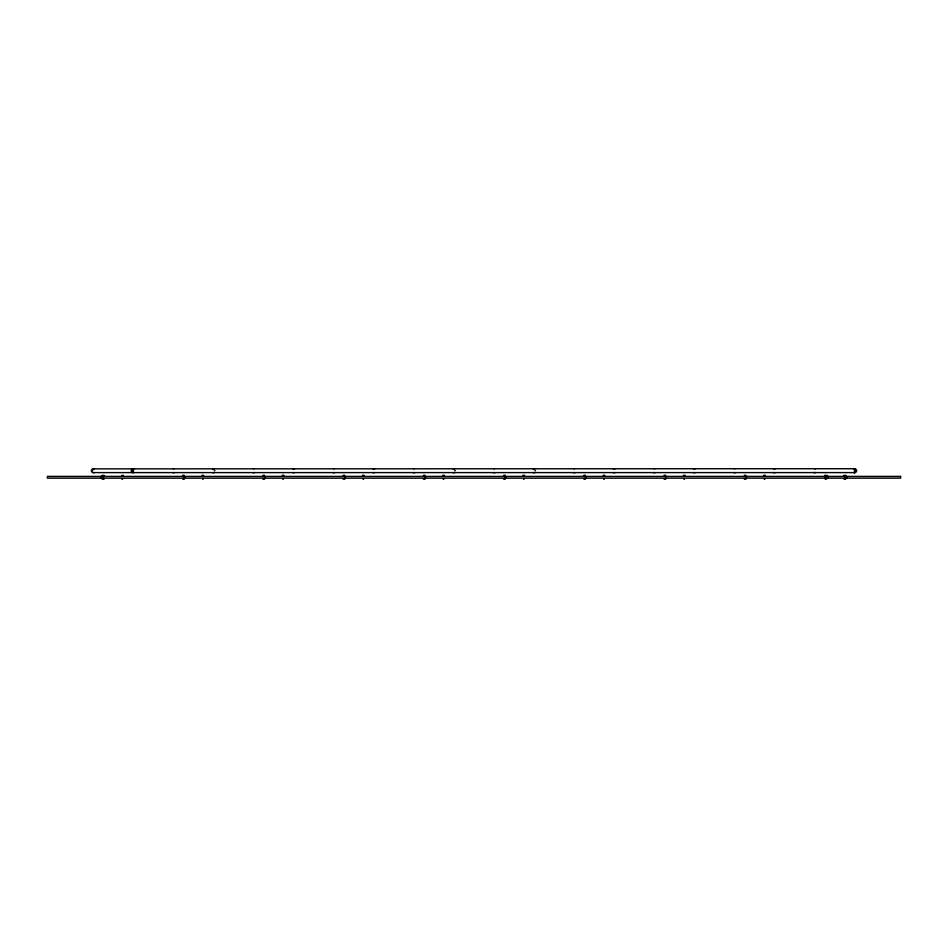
<?xml version="1.0" encoding="UTF-8"?>
<svg xmlns="http://www.w3.org/2000/svg" width="948" height="948" viewBox="0 0 948 948"><rect width="100%" height="100%" fill="white"/><g stroke="black" fill="none" stroke-linecap="round" stroke-linejoin="round"><path stroke-width="1.42" d="M825.341 477.271L825.388 475.256L826.17 475.386A2.038 2.038 0 0 1 826.17 479.155C823.919 479.806 826.905 474.593 824.547 475.422M825.447 477.271L825.4 479.285M827.486 477.271L827.568 475.422M844.763 478.373L844.727 479.285L843.874 479.119M854.456 469.627L854.539 468.715L855.333 468.845A2.038 2.026 0 0 1 855.333 472.602L92.667 472.614A2.038 2.026 0 0 1 92.667 468.857L854.575 468.715L854.575 472.744L853.71 472.578M93.425 468.715L94.29 468.881M93.461 472.744L94.29 472.578M814.77 472.578L813.87 472.578M134.13 472.578L132.507 472.614A2.038 2.026 0 0 1 132.507 468.857L134.13 468.881M843.874 475.422L845.498 475.386A2.038 2.038 0 0 1 845.498 479.155L844.727 479.285L844.68 478.373M104.126 479.119L102.502 479.155A2.038 2.038 0 0 1 102.502 475.386L104.126 475.422M853.71 468.881L854.575 468.715M121.83 475.386L123.453 475.422M815.493 472.614L814.676 472.578M91.612 470.729L92.774 470.729M214.307 470.729L214.935 470.729M454.732 470.729L455.36 470.729M534.873 470.729L535.501 470.729M855.44 470.729L856.589 470.729M184.244 477.271L184.907 477.271M264.48 477.271L265.144 477.271M344.716 477.271L345.38 477.271M424.941 477.271L425.616 477.271M505.177 477.271L505.853 477.271M585.414 477.271L586.089 477.271M665.65 477.271L666.325 477.271M745.886 477.271L746.562 477.271M826.798 477.271L828.268 477.271M846.126 477.271L846.754 477.271M121.83 479.155L122.6 479.285M814.735 468.715L815.493 468.845M854.539 472.744L854.456 471.831M103.332 477.271C103.202 471.393 103.356 483.148 103.225 477.271M184.362 479.119A2.038 2.038 0 0 1 182.668 479.119M182.668 475.422A2.038 2.038 0 0 1 184.362 475.422M203.133 479.285A2.038 2.038 0 0 1 202.552 479.285M201.995 475.422A2.038 2.038 0 0 1 203.69 475.422M264.599 479.119A2.038 2.038 0 0 1 262.904 479.119M262.904 475.422A2.038 2.038 0 0 1 264.599 475.422M283.369 479.285A2.038 2.038 0 0 1 282.788 479.285M282.231 475.422A2.038 2.038 0 0 1 283.926 475.422M344.823 479.119A2.038 2.038 0 0 1 343.14 479.119M343.14 475.422A2.038 2.038 0 0 1 344.823 475.422M363.605 479.285A2.038 2.038 0 0 1 363.025 479.285M362.468 475.422A2.038 2.038 0 0 1 364.151 475.422M425.06 479.119A2.038 2.038 0 0 1 423.377 479.119M423.377 475.422A2.038 2.038 0 0 1 425.06 475.422M443.83 479.285A2.038 2.038 0 0 1 443.261 479.285M442.704 475.422A2.038 2.038 0 0 1 444.387 475.422M505.296 479.119A2.038 2.038 0 0 1 503.613 479.119M503.613 475.422A2.038 2.038 0 0 1 505.296 475.422M524.066 479.285A2.038 2.038 0 0 1 523.497 479.285M522.941 475.422A2.038 2.038 0 0 1 524.623 475.422M585.532 479.119A2.038 2.038 0 0 1 583.85 479.119M583.85 475.422A2.038 2.038 0 0 1 585.532 475.422M604.303 479.285A2.038 2.038 0 0 1 603.722 479.285M603.177 475.422A2.038 2.038 0 0 1 604.86 475.422M665.769 479.119A2.038 2.038 0 0 1 664.074 479.119M664.074 475.422A2.038 2.038 0 0 1 665.769 475.422M684.539 479.285A2.038 2.038 0 0 1 683.958 479.285M683.401 475.422A2.038 2.038 0 0 1 685.096 475.422M746.005 479.119A2.038 2.038 0 0 1 744.31 479.119M744.31 475.422A2.038 2.038 0 0 1 746.005 475.422M764.775 479.285A2.038 2.038 0 0 1 764.195 479.285M763.638 475.422A2.038 2.038 0 0 1 765.332 475.422M174.432 472.578A2.038 2.026 0 0 1 172.737 472.578M173.294 468.715A2.038 2.026 0 0 1 173.875 468.715M214.26 472.578A2.038 2.026 0 0 1 212.577 472.578M212.577 468.881A2.038 2.026 0 0 1 214.26 468.881M254.574 472.578A2.038 2.026 0 0 1 252.879 472.578M253.436 468.715A2.038 2.026 0 0 1 254.017 468.715M294.401 472.578A2.038 2.026 0 0 1 292.719 472.578M292.719 468.881A2.038 2.026 0 0 1 294.401 468.881M334.715 472.578A2.038 2.026 0 0 1 333.021 472.578M333.578 468.715A2.038 2.026 0 0 1 334.158 468.715M374.555 472.578A2.038 2.026 0 0 1 372.86 472.578M372.86 468.881A2.038 2.026 0 0 1 374.555 468.881M414.857 472.578A2.038 2.026 0 0 1 413.162 472.578M413.719 468.715A2.038 2.026 0 0 1 414.3 468.715M454.696 472.578A2.038 2.026 0 0 1 453.002 472.578M453.002 468.881A2.038 2.026 0 0 1 454.696 468.881M494.998 472.578A2.038 2.026 0 0 1 493.304 472.578M493.861 468.715A2.038 2.026 0 0 1 494.441 468.715M534.838 472.578A2.038 2.026 0 0 1 533.143 472.578M533.143 468.881A2.038 2.026 0 0 1 534.838 468.881M575.14 472.578A2.038 2.026 0 0 1 573.445 472.578M574.002 468.715A2.038 2.026 0 0 1 574.583 468.715M614.979 472.578A2.038 2.026 0 0 1 613.285 472.578M613.285 468.881A2.038 2.026 0 0 1 614.979 468.881M655.281 472.578A2.038 2.026 0 0 1 653.599 472.578M654.144 468.715A2.038 2.026 0 0 1 654.724 468.715M695.121 472.578A2.038 2.026 0 0 1 693.426 472.578M693.426 468.881A2.038 2.026 0 0 1 695.121 468.881M735.423 472.578A2.038 2.026 0 0 1 733.74 472.578M734.285 468.715A2.038 2.026 0 0 1 734.866 468.715M775.263 472.578A2.038 2.026 0 0 1 773.568 472.578M773.568 468.881A2.038 2.026 0 0 1 775.263 468.881M133.17 470.161C133.241 476.998 133.561 465.966 133.17 470.161M900.6 476.394L47.4 476.394L47.4 478.148L900.6 478.148L900.6 476.394"/></g></svg>
